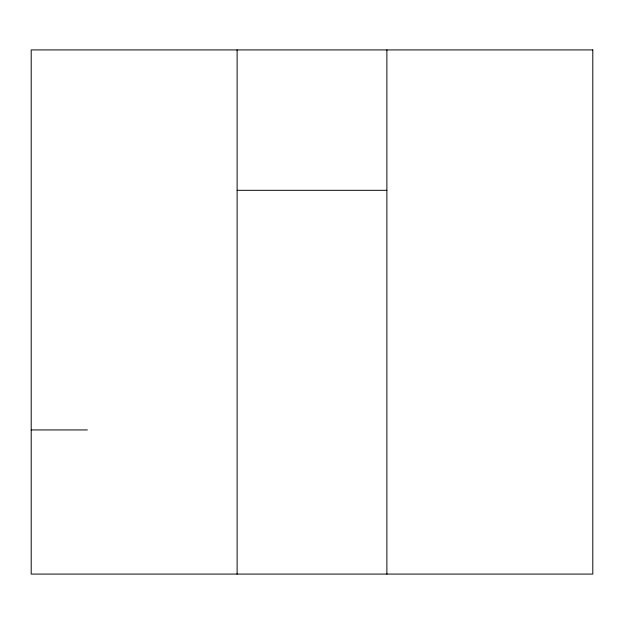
<?xml version="1.0" encoding="UTF-8"?>
<svg xmlns="http://www.w3.org/2000/svg" width="624" height="624" viewBox="0 0 624 624"><rect width="100%" height="100%" fill="white"/><g stroke="black" fill="none" stroke-linecap="round" stroke-linejoin="round"><path stroke-width="0.94" d="M237.12 190.32L386.88 190.32M31.2 429.936L87.36 429.936M386.88 49.92L386.88 574.08M237.12 49.92L237.12 574.08M592.8 49.92L31.2 49.92L31.2 574.08L592.8 574.08L592.8 49.92"/></g></svg>
